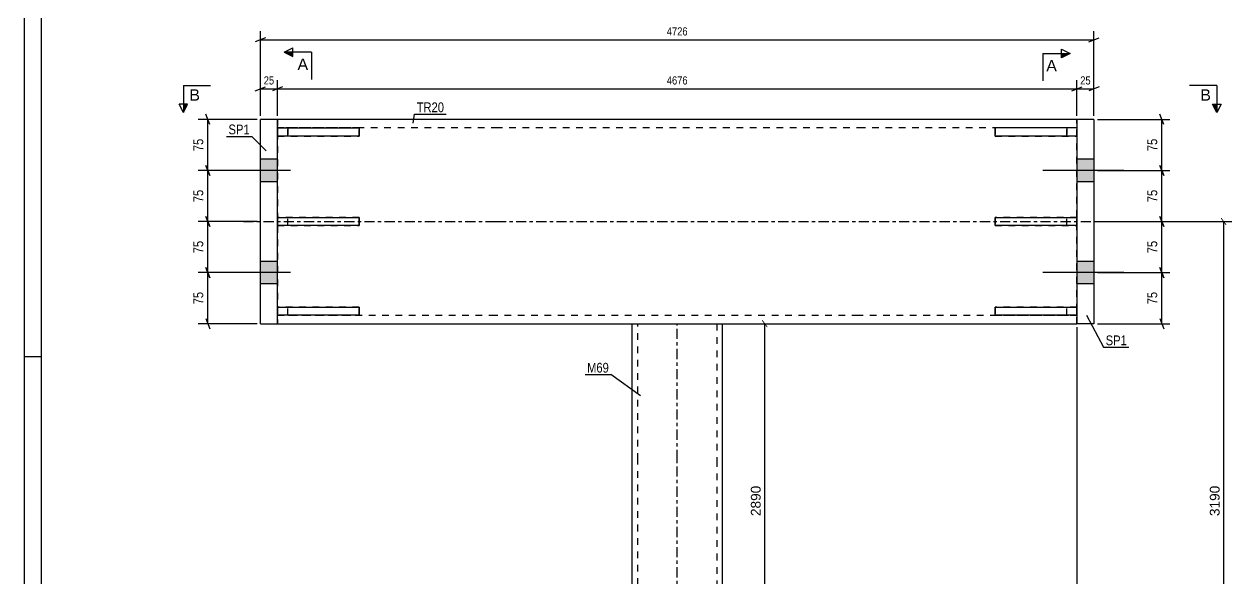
# Model space of a CAD drawing. Header units: millimetres. Extents: x 0 to 841, y 0 to 594.
# Drawn here: x 0 to 354.4, y 233.1 to 395.7 of the extents above; entities that cross this region are included whole.
import ezdxf

# ---------------------------------------------------------------- set-up
doc = ezdxf.new("R2010")
doc.units = ezdxf.units.MM
doc.linetypes.add('DXK_LINE_DOT2', pattern=[3.9198, 1.9599, -1.9599])
doc.linetypes.add('DXK_LINE_DOT3', pattern=[5.9187, 2.979, -0.9799, 0.9799, -0.9799])
doc.styles.add('Arial', font='ARIAL.TTF', dxfattribs={"height": 0.2})
doc.styles.add('Arial Narrow', font='ARIALN.TTF', dxfattribs={"height": 0.2})

# ---------------------------------------------------------------- blocks, each defined once
blk = doc.blocks.new('Unknown-389627297-1160')
at = {"color": 5, "linetype": 'Continuous'}
for p, q in [((0, 594), (0, 0)), ((5, 589), (5, 5)), ((5, 298), (0, 298))]:
    blk.add_line(p, q, dxfattribs=at)
blk = doc.blocks.new('Part-389627297-1758 - 1744')
at = {"color": 7, "linetype": 'DXK_LINE_DOT2'}
for p, q in [((98.34, 312.6), (74.34, 312.6)), ((74.34, 312.6), (74.34, 310.2)), ((77.34, 310.2), (77.34, 312.6)), ((98.34, 310.2), (98.34, 312.6)), ((74.34, 310.2), (98.34, 310.2))]:
    blk.add_line(p, q, dxfattribs=at)
blk = doc.blocks.new('Part-389627297-1750 - 1744')
at = {"color": 2, "linetype": 'Continuous'}
for p, q in [((74.34, 365.2), (98.34, 365.2)), ((74.34, 365.2), (74.34, 362.8)), ((98.34, 365.2), (98.34, 362.8)), ((98.34, 362.8), (74.34, 362.8))]:
    blk.add_line(p, q, dxfattribs=at)
at = {"color": 7, "linetype": 'DXK_LINE_DOT2'}
blk.add_line((77.34, 362.8), (77.34, 365.2), dxfattribs=at)
blk = doc.blocks.new('Part-389627297-1763 - 1744')
at = {"color": 2, "linetype": 'Continuous'}
for p, q in [((138.34, 367.7), (74.33, 367.7)), ((244.84, 367.7), (138.44, 367.7)), ((308.94, 367.7), (244.94, 367.7)), ((74.33, 307.7), (138.34, 307.7)), ((138.44, 307.7), (244.84, 307.7)), ((244.94, 307.7), (308.94, 307.7))]:
    blk.add_line(p, q, dxfattribs=at)
at = {"color": 7, "linetype": 'DXK_LINE_DOT2'}
for p, q in [((74.33, 367.7), (74.33, 307.7)), ((74.33, 365.3), (138.34, 365.3)), ((138.44, 365.3), (244.84, 365.3)), ((244.94, 365.3), (308.94, 365.3)), ((308.94, 307.7), (308.94, 367.7)), ((138.34, 310.1), (74.33, 310.1)), ((244.84, 310.1), (138.44, 310.1)), ((308.94, 310.1), (244.94, 310.1))]:
    blk.add_line(p, q, dxfattribs=at)
at = {"color": 7, "linetype": 'DXK_LINE_DOT3'}
for p, q in [((64.33, 337.7), (138.34, 337.7)), ((138.44, 337.7), (244.84, 337.7)), ((244.94, 337.7), (318.94, 337.7))]:
    blk.add_line(p, q, dxfattribs=at)
blk = doc.blocks.new('Part-389627297-1820 - 1744')
at = {"color": 2, "linetype": 'Continuous'}
for p, q in [((308.94, 365.2), (284.94, 365.2)), ((284.94, 362.8), (284.94, 365.2)), ((308.94, 365.2), (308.94, 362.8)), ((308.94, 362.8), (284.94, 362.8))]:
    blk.add_line(p, q, dxfattribs=at)
at = {"color": 7, "linetype": 'DXK_LINE_DOT2'}
blk.add_line((305.94, 362.8), (305.94, 365.2), dxfattribs=at)
blk = doc.blocks.new('Part-389627297-1755 - 1744')
at = {"color": 2, "linetype": 'Continuous'}
for p, q in [((74.34, 310.2), (74.34, 312.6)), ((74.34, 312.6), (98.34, 312.6)), ((98.34, 312.6), (98.34, 310.2)), ((98.34, 310.2), (74.34, 310.2))]:
    blk.add_line(p, q, dxfattribs=at)
at = {"color": 7, "linetype": 'DXK_LINE_DOT2'}
blk.add_line((77.34, 310.2), (77.34, 312.6), dxfattribs=at)
blk = doc.blocks.new('Part-389627297-1756 - 1744')
at = {"color": 7, "linetype": 'DXK_LINE_DOT2'}
for p, q in [((98.34, 338.9), (74.34, 338.9)), ((74.34, 338.9), (74.34, 336.5)), ((77.34, 336.5), (77.34, 338.9)), ((98.34, 336.5), (98.34, 338.9)), ((74.34, 336.5), (98.34, 336.5))]:
    blk.add_line(p, q, dxfattribs=at)
blk = doc.blocks.new('Part-389627297-1757 - 1744')
at = {"color": 7, "linetype": 'DXK_LINE_DOT2'}
for p, q in [((98.34, 365.2), (74.34, 365.2)), ((74.34, 365.2), (74.34, 362.8)), ((77.34, 365.2), (77.34, 362.8)), ((98.34, 362.8), (98.34, 365.2)), ((74.34, 362.8), (98.34, 362.8))]:
    blk.add_line(p, q, dxfattribs=at)
blk = doc.blocks.new('Part-389627297-1808 - 1744')
at = {"color": 7, "linetype": 'DXK_LINE_DOT2'}
for p, q in [((308.94, 312.6), (284.94, 312.6)), ((284.94, 312.6), (284.94, 310.2)), ((305.94, 310.2), (305.94, 312.6)), ((308.94, 310.2), (308.94, 312.6)), ((284.94, 310.2), (308.94, 310.2))]:
    blk.add_line(p, q, dxfattribs=at)
blk = doc.blocks.new('Bolt-389627297-1780 - 1744')
at = {"linetype": 'Continuous'}
for points in [[(308.94, 356), (308.94, 349.4), (313.94, 349.4), (313.94, 356)], [(308.94, 356), (308.94, 349.4), (313.94, 349.4), (313.94, 356)], [(308.94, 326), (308.94, 319.4), (313.94, 319.4), (313.94, 326)], [(308.94, 326), (308.94, 319.4), (313.94, 319.4), (313.94, 326)]]:
    blk.add_hatch(color=1, dxfattribs=at).paths.add_polyline_path(points)
at = {"color": 1, "linetype": 'Continuous'}
for p, q in [((313.94, 356), (308.94, 356)), ((313.94, 356), (308.94, 356)), ((322.74, 352.7), (298.94, 352.7)), ((322.74, 352.7), (298.94, 352.7)), ((313.94, 349.4), (308.94, 349.4)), ((313.94, 349.4), (308.94, 349.4)), ((322.74, 322.7), (298.94, 322.7)), ((322.74, 322.7), (298.94, 322.7)), ((313.94, 326), (308.94, 326)), ((313.94, 326), (308.94, 326)), ((313.94, 319.4), (308.94, 319.4)), ((313.94, 319.4), (308.94, 319.4))]:
    blk.add_line(p, q, dxfattribs=at)
blk = doc.blocks.new('Bolt-389627297-1782 - 1744')
at = {"linetype": 'Continuous'}
for points in [[(69.33, 356), (69.33, 349.4), (74.33, 349.4), (74.33, 356)], [(69.33, 356), (69.33, 349.4), (74.33, 349.4), (74.33, 356)], [(69.33, 326), (69.33, 319.4), (74.33, 319.4), (74.33, 326)], [(69.33, 326), (69.33, 319.4), (74.33, 319.4), (74.33, 326)]]:
    blk.add_hatch(color=1, dxfattribs=at).paths.add_polyline_path(points)
at = {"color": 1, "linetype": 'Continuous'}
for p, q in [((74.33, 356), (69.33, 356)), ((74.33, 356), (69.33, 356)), ((78.13, 352.7), (54.33, 352.7)), ((78.13, 352.7), (54.33, 352.7)), ((74.33, 349.4), (69.33, 349.4)), ((74.33, 349.4), (69.33, 349.4)), ((78.13, 322.7), (54.33, 322.7)), ((78.13, 322.7), (54.33, 322.7)), ((74.33, 326), (69.33, 326)), ((74.33, 326), (69.33, 326)), ((74.33, 319.4), (69.33, 319.4)), ((74.33, 319.4), (69.33, 319.4))]:
    blk.add_line(p, q, dxfattribs=at)
blk = doc.blocks.new('Part-389627297-1930 - 1744')
at = {"color": 2, "linetype": 'Continuous'}
for p, q in [((178.44, 267.7), (178.44, 307.7)), ((204.84, 307.7), (204.84, 267.7)), ((178.44, 203.6), (178.44, 267.6)), ((204.84, 267.6), (204.84, 203.6))]:
    blk.add_line(p, q, dxfattribs=at)
at = {"color": 7, "linetype": 'DXK_LINE_DOT2'}
for p, q in [((178.44, 307.7), (204.84, 307.7)), ((180.04, 267.7), (180.04, 307.7)), ((203.24, 307.7), (203.24, 267.7)), ((180.04, 203.6), (180.04, 267.6)), ((203.24, 267.6), (203.24, 203.6)), ((204.84, 203.6), (178.44, 203.6))]:
    blk.add_line(p, q, dxfattribs=at)
at = {"color": 7, "linetype": 'DXK_LINE_DOT3'}
for p, q in [((191.64, 267.7), (191.64, 307.7)), ((191.64, 203.6), (191.64, 267.6))]:
    blk.add_line(p, q, dxfattribs=at)
blk = doc.blocks.new('Part-389627297-1807 - 1744')
at = {"color": 2, "linetype": 'Continuous'}
for p, q in [((74.34, 338.9), (98.34, 338.9)), ((74.34, 338.9), (74.34, 336.5)), ((98.34, 338.9), (98.34, 336.5)), ((98.34, 336.5), (74.34, 336.5))]:
    blk.add_line(p, q, dxfattribs=at)
at = {"color": 7, "linetype": 'DXK_LINE_DOT2'}
blk.add_line((77.34, 336.5), (77.34, 338.9), dxfattribs=at)
blk = doc.blocks.new('Part-389627297-1809 - 1744')
at = {"color": 7, "linetype": 'DXK_LINE_DOT2'}
for p, q in [((308.94, 365.2), (284.94, 365.2)), ((284.94, 365.2), (284.94, 362.8)), ((305.94, 365.2), (305.94, 362.8)), ((308.94, 362.8), (308.94, 365.2)), ((284.94, 362.8), (308.94, 362.8))]:
    blk.add_line(p, q, dxfattribs=at)
blk = doc.blocks.new('Part-389627297-1810 - 1744')
at = {"color": 7, "linetype": 'DXK_LINE_DOT2'}
for p, q in [((308.94, 338.9), (284.94, 338.9)), ((284.94, 338.9), (284.94, 336.5)), ((305.94, 336.5), (305.94, 338.9)), ((308.94, 336.5), (308.94, 338.9)), ((284.94, 336.5), (308.94, 336.5))]:
    blk.add_line(p, q, dxfattribs=at)
blk = doc.blocks.new('Part-389627297-1815 - 1744')
at = {"color": 2, "linetype": 'Continuous'}
for p, q in [((284.94, 312.6), (308.94, 312.6)), ((284.94, 310.2), (284.94, 312.6)), ((308.94, 312.6), (308.94, 310.2)), ((308.94, 310.2), (284.94, 310.2))]:
    blk.add_line(p, q, dxfattribs=at)
at = {"color": 7, "linetype": 'DXK_LINE_DOT2'}
blk.add_line((305.94, 310.2), (305.94, 312.6), dxfattribs=at)
blk = doc.blocks.new('Part-389627297-1825 - 1744')
at = {"color": 2, "linetype": 'Continuous'}
for p, q in [((284.94, 338.9), (308.94, 338.9)), ((284.94, 336.5), (284.94, 338.9)), ((308.94, 338.9), (308.94, 336.5)), ((308.94, 336.5), (284.94, 336.5))]:
    blk.add_line(p, q, dxfattribs=at)
at = {"color": 7, "linetype": 'DXK_LINE_DOT2'}
blk.add_line((305.94, 336.5), (305.94, 338.9), dxfattribs=at)
blk = doc.blocks.new('Part-389627297-1890 - 1744')
at = {"color": 2, "linetype": 'Continuous'}
for p, q in [((69.33, 307.7), (69.33, 367.7)), ((74.33, 367.7), (69.33, 367.7)), ((74.33, 307.7), (74.33, 367.7)), ((69.33, 307.7), (74.33, 307.7))]:
    blk.add_line(p, q, dxfattribs=at)
blk = doc.blocks.new('Part-389627297-1910 - 1744')
at = {"color": 2, "linetype": 'Continuous'}
for p, q in [((313.94, 367.7), (308.94, 367.7)), ((308.94, 367.7), (308.94, 307.7)), ((313.94, 367.7), (313.94, 307.7)), ((313.94, 307.7), (308.94, 307.7))]:
    blk.add_line(p, q, dxfattribs=at)
blk = doc.blocks.new('StraightDimension-389627297-6858 - 1744')
at = {"color": 7, "linetype": 'Continuous'}
for p, q in [((68.33, 337.7), (51.04, 337.7)), ((54.49, 336.2), (53.29, 339.2)), ((53.89, 322.7), (53.89, 337.7)), ((68.33, 322.7), (51.04, 322.7)), ((53.29, 324.2), (54.49, 321.2))]:
    blk.add_line(p, q, dxfattribs=at)
at = {"color": 0}
blk.add_wipeout([(53.14, 332.63), (48.94, 332.63), (48.94, 327.77), (53.14, 327.77)], dxfattribs=at)
at = {"color": 3, "style": 'Arial Narrow'}
blk.add_text('75', height=2.863, rotation=90.0002, dxfattribs=at).set_placement((52.54, 328.37))
blk = doc.blocks.new('StraightDimension-389627297-1994 - 1744')
at = {"color": 7, "linetype": 'Continuous'}
for p, q in [((67.83, 376.1), (70.83, 377.3)), ((69.33, 368.7), (69.33, 379.2)), ((69.33, 376.7), (74.33, 376.7)), ((75.83, 377.3), (72.83, 376.1)), ((74.33, 368.7), (74.33, 379.2))]:
    blk.add_line(p, q, dxfattribs=at)
at = {"color": 0}
blk.add_wipeout([(73.86, 377.45), (73.86, 380.95), (69.81, 380.95), (69.81, 377.45)], dxfattribs=at)
at = {"color": 3, "style": 'Arial Narrow'}
blk.add_text('25', height=2.386, dxfattribs=at).set_placement((70.31, 377.95))
blk = doc.blocks.new('StraightDimension-389627297-7134 - 1744')
at = {"color": 7, "linetype": 'Continuous'}
for p, q in [((314.94, 352.7), (336.24, 352.7)), ((334.44, 351.2), (333.24, 354.2)), ((333.84, 337.7), (333.84, 352.7)), ((314.94, 337.7), (336.24, 337.7)), ((333.24, 339.2), (334.44, 336.2))]:
    blk.add_line(p, q, dxfattribs=at)
at = {"color": 0}
blk.add_wipeout([(333.09, 347.63), (328.89, 347.63), (328.89, 342.77), (333.09, 342.77)], dxfattribs=at)
at = {"color": 3, "style": 'Arial Narrow'}
blk.add_text('75', height=2.863, rotation=90.0002, dxfattribs=at).set_placement((332.49, 343.37))
blk = doc.blocks.new('StraightDimension-389627297-1983 - 1744')
at = {"color": 7, "linetype": 'Continuous'}
for p, q in [((69.33, 368.7), (69.33, 393.6)), ((313.94, 368.7), (313.94, 393.6)), ((70.83, 391.7), (67.83, 390.5)), ((69.33, 391.1), (313.94, 391.1)), ((312.44, 390.5), (315.44, 391.7))]:
    blk.add_line(p, q, dxfattribs=at)
at = {"color": 0}
blk.add_wipeout([(195.18, 391.85), (195.18, 395.35), (188.09, 395.35), (188.09, 391.85)], dxfattribs=at)
at = {"color": 3, "style": 'Arial Narrow'}
blk.add_text('4726', height=2.386, dxfattribs=at).set_placement((188.59, 392.35))
blk = doc.blocks.new('StraightDimension-389627297-2005 - 1744')
at = {"color": 7, "linetype": 'Continuous'}
for p, q in [((75.83, 377.3), (72.83, 376.1)), ((74.33, 368.7), (74.33, 379.2)), ((74.33, 376.7), (308.94, 376.7)), ((307.44, 376.1), (310.44, 377.3)), ((308.94, 368.7), (308.94, 379.2))]:
    blk.add_line(p, q, dxfattribs=at)
at = {"color": 0}
blk.add_wipeout([(195.18, 377.45), (195.18, 380.95), (188.09, 380.95), (188.09, 377.45)], dxfattribs=at)
at = {"color": 3, "style": 'Arial Narrow'}
blk.add_text('4676', height=2.386, dxfattribs=at).set_placement((188.59, 377.95))
blk = doc.blocks.new('StraightDimension-389627297-2012 - 1744')
at = {"color": 7, "linetype": 'Continuous'}
for p, q in [((307.44, 376.1), (310.44, 377.3)), ((308.94, 368.7), (308.94, 379.2)), ((308.94, 376.7), (313.94, 376.7)), ((315.44, 377.3), (312.44, 376.1)), ((313.94, 368.7), (313.94, 379.2))]:
    blk.add_line(p, q, dxfattribs=at)
at = {"color": 0}
blk.add_wipeout([(313.46, 377.45), (313.46, 380.95), (309.41, 380.95), (309.41, 377.45)], dxfattribs=at)
at = {"color": 3, "style": 'Arial Narrow'}
blk.add_text('25', height=2.386, dxfattribs=at).set_placement((309.91, 377.95))
blk = doc.blocks.new('StraightDimension-389627297-5206 - 1744')
at = {"linetype": 'Continuous'}
for points in [[(216.5, 308.6), (216.65, 308.8), (218.15, 306.8), (218, 306.6)], [(218.15, 202.7), (218, 202.5), (216.5, 204.5), (216.65, 204.7)]]:
    blk.add_hatch(color=7, dxfattribs=at).paths.add_polyline_path(points)
at = {"color": 7, "linetype": 'Continuous'}
for p, q in [((208.47, 307.7), (219.72, 307.7)), ((217.32, 203.6), (217.32, 307.7)), ((205.84, 203.6), (219.72, 203.6))]:
    blk.add_line(p, q, dxfattribs=at)
at = {"color": 0}
blk.add_wipeout([(216.72, 260.69), (212.52, 260.69), (212.52, 250.6), (216.72, 250.6)], dxfattribs=at)
at = {"color": 3, "style": 'Arial'}
blk.add_text('2890', height=2.865, rotation=90.0002, dxfattribs=at).set_placement((216.12, 251.2))
blk = doc.blocks.new('StraightDimension-389627297-5242 - 1744')
at = {"color": 7, "linetype": 'Continuous'}
for p, q in [((308.94, 306.7), (308.94, 94.95)), ((178.44, 202.6), (178.44, 94.95)), ((179.94, 102.75), (176.94, 101.55)), ((178.44, 102.15), (308.94, 102.15)), ((307.44, 101.55), (310.44, 102.75))]:
    blk.add_line(p, q, dxfattribs=at)
at = {"color": 0}
blk.add_wipeout([(247.23, 102.9), (247.23, 106.4), (240.14, 106.4), (240.14, 102.9)], dxfattribs=at)
at = {"color": 0, "linetype": 'Continuous'}
blk.add_wipeout([(308.44, 101.55), (304.94, 101.55), (304.94, 94.45), (308.44, 94.45)], dxfattribs=at)
at = {"color": 3, "style": 'Arial Narrow'}
blk.add_text('2405', height=2.386, dxfattribs=at).set_placement((240.64, 103.4))
at = {"color": 3, "linetype": 'Continuous', "style": 'Arial Narrow'}
blk.add_text('4676', height=2.386, rotation=90.0002, dxfattribs=at).set_placement((307.94, 94.95))
blk = doc.blocks.new('StraightDimension-389627297-6856 - 1744')
at = {"color": 7, "linetype": 'Continuous'}
for p, q in [((54.49, 366.2), (53.29, 369.2)), ((68.33, 367.7), (51.04, 367.7)), ((53.89, 352.7), (53.89, 367.7)), ((68.33, 352.7), (51.04, 352.7)), ((53.29, 354.2), (54.49, 351.2))]:
    blk.add_line(p, q, dxfattribs=at)
at = {"color": 0}
blk.add_wipeout([(53.14, 362.63), (48.94, 362.63), (48.94, 357.77), (53.14, 357.77)], dxfattribs=at)
at = {"color": 3, "style": 'Arial Narrow'}
blk.add_text('75', height=2.863, rotation=90.0002, dxfattribs=at).set_placement((52.54, 358.37))
blk = doc.blocks.new('StraightDimension-389627297-6857 - 1744')
at = {"color": 7, "linetype": 'Continuous'}
for p, q in [((68.33, 352.7), (51.04, 352.7)), ((54.49, 351.2), (53.29, 354.2)), ((53.89, 337.7), (53.89, 352.7)), ((68.33, 337.7), (51.04, 337.7)), ((53.29, 339.2), (54.49, 336.2))]:
    blk.add_line(p, q, dxfattribs=at)
at = {"color": 0}
blk.add_wipeout([(53.14, 347.63), (48.94, 347.63), (48.94, 342.77), (53.14, 342.77)], dxfattribs=at)
at = {"color": 3, "style": 'Arial Narrow'}
blk.add_text('75', height=2.863, rotation=90.0002, dxfattribs=at).set_placement((52.54, 343.37))
blk = doc.blocks.new('StraightDimension-389627297-6859 - 1744')
at = {"color": 7, "linetype": 'Continuous'}
for p, q in [((68.33, 322.7), (51.04, 322.7)), ((54.49, 321.2), (53.29, 324.2)), ((53.89, 307.7), (53.89, 322.7)), ((53.29, 309.2), (54.49, 306.2)), ((68.33, 307.7), (51.04, 307.7))]:
    blk.add_line(p, q, dxfattribs=at)
at = {"color": 0}
blk.add_wipeout([(53.14, 317.63), (48.94, 317.63), (48.94, 312.77), (53.14, 312.77)], dxfattribs=at)
at = {"color": 3, "style": 'Arial Narrow'}
blk.add_text('75', height=2.863, rotation=90.0002, dxfattribs=at).set_placement((52.54, 313.37))
blk = doc.blocks.new('StraightDimension-389627297-7133 - 1744')
at = {"color": 7, "linetype": 'Continuous'}
for p, q in [((334.44, 366.2), (333.24, 369.2)), ((314.94, 367.7), (336.24, 367.7)), ((333.84, 352.7), (333.84, 367.7)), ((314.94, 352.7), (336.24, 352.7)), ((333.24, 354.2), (334.44, 351.2))]:
    blk.add_line(p, q, dxfattribs=at)
at = {"color": 0}
blk.add_wipeout([(333.09, 362.63), (328.89, 362.63), (328.89, 357.77), (333.09, 357.77)], dxfattribs=at)
at = {"color": 3, "style": 'Arial Narrow'}
blk.add_text('75', height=2.863, rotation=90.0002, dxfattribs=at).set_placement((332.49, 358.37))
blk = doc.blocks.new('StraightDimension-389627297-7135 - 1744')
at = {"color": 7, "linetype": 'Continuous'}
for p, q in [((314.94, 337.7), (336.24, 337.7)), ((334.44, 336.2), (333.24, 339.2)), ((333.84, 322.7), (333.84, 337.7)), ((314.94, 322.7), (336.24, 322.7)), ((333.24, 324.2), (334.44, 321.2))]:
    blk.add_line(p, q, dxfattribs=at)
at = {"color": 0}
blk.add_wipeout([(333.09, 332.63), (328.89, 332.63), (328.89, 327.77), (333.09, 327.77)], dxfattribs=at)
at = {"color": 3, "style": 'Arial Narrow'}
blk.add_text('75', height=2.863, rotation=90.0002, dxfattribs=at).set_placement((332.49, 328.37))
blk = doc.blocks.new('StraightDimension-389627297-7136 - 1744')
at = {"color": 7, "linetype": 'Continuous'}
for p, q in [((314.94, 322.7), (336.24, 322.7)), ((334.44, 321.2), (333.24, 324.2)), ((333.84, 307.7), (333.84, 322.7)), ((333.24, 309.2), (334.44, 306.2)), ((314.94, 307.7), (336.24, 307.7))]:
    blk.add_line(p, q, dxfattribs=at)
at = {"color": 0}
blk.add_wipeout([(333.09, 317.63), (328.89, 317.63), (328.89, 312.77), (333.09, 312.77)], dxfattribs=at)
at = {"color": 3, "style": 'Arial Narrow'}
blk.add_text('75', height=2.863, rotation=90.0002, dxfattribs=at).set_placement((332.49, 313.37))
blk = doc.blocks.new('StraightDimension-389627297-7757 - 1744')
at = {"linetype": 'Continuous'}
for points in [[(351.17, 338.6), (351.32, 338.8), (352.82, 336.8), (352.67, 336.6)], [(352.82, 172.7), (352.67, 172.5), (351.17, 174.5), (351.32, 174.7)]]:
    blk.add_hatch(color=7, dxfattribs=at).paths.add_polyline_path(points)
at = {"color": 7, "linetype": 'Continuous'}
for p, q in [((314.94, 337.7), (354.4, 337.7)), ((352, 173.6), (352, 337.7)), ((309.94, 173.6), (354.4, 173.6))]:
    blk.add_line(p, q, dxfattribs=at)
at = {"color": 0}
blk.add_wipeout([(351.4, 260.69), (347.2, 260.69), (347.2, 250.6), (351.4, 250.6)], dxfattribs=at)
at = {"color": 3, "style": 'Arial'}
blk.add_text('3190', height=2.865, rotation=90.0002, dxfattribs=at).set_placement((350.8, 251.2))
blk = doc.blocks.new('SectionMark-389627297-7515 - 1744')
at = {"color": 0, "linetype": 'Continuous'}
for points in [[(51.6, 373.2), (51.6, 376.7), (48.48, 376.7), (48.48, 373.2)], [(348.26, 373.2), (348.26, 376.7), (345.15, 376.7), (345.15, 373.2)]]:
    blk.add_wipeout(points, dxfattribs=at)
at = {"linetype": 'Continuous'}
for points in [[(46.73, 372.2), (47.98, 372.2), (46.73, 369.7)], [(348.76, 372.2), (350.01, 372.2), (350.01, 369.7)]]:
    blk.add_hatch(color=6, dxfattribs=at).paths.add_polyline_path(points)
at = {"color": 6, "linetype": 'Continuous'}
for p, q in [((46.73, 377.7), (54.73, 377.7)), ((46.73, 377.7), (46.73, 369.7)), ((350.01, 377.7), (342.01, 377.7)), ((350.01, 377.7), (350.01, 369.7)), ((46.73, 369.7), (45.48, 372.2)), ((47.98, 372.2), (45.48, 372.2)), ((46.73, 369.7), (47.98, 372.2)), ((348.76, 372.2), (351.26, 372.2)), ((350.01, 369.7), (348.76, 372.2)), ((351.26, 372.2), (350.01, 369.7))]:
    blk.add_line(p, q, dxfattribs=at)
at = {"color": 3, "linetype": 'Continuous', "style": 'Arial'}
for p in [(48.48, 373.2), (345.15, 373.2)]:
    blk.add_text('B', height=3.34, dxfattribs=at).set_placement(p)
blk = doc.blocks.new('Mark-389627297-1759 - 1744')
at = {"color": 0}
blk.add_wipeout([(123.22, 369.82), (123.22, 372.82), (115.18, 372.82), (115.18, 369.82)], dxfattribs=at)
blk.add_wipeout([(123.22, 369.82), (123.22, 372.82), (115.18, 372.82), (115.18, 369.82)], dxfattribs=at)
at = {"color": 30, "linetype": 'Continuous'}
for p, q in [((114.2, 366.59), (114.58, 369.22)), ((114.58, 369.22), (123.82, 369.22))]:
    blk.add_line(p, q, dxfattribs=at)
at = {"color": 3, "style": 'Arial Narrow'}
blk.add_text('TR20', height=2.863, dxfattribs=at).set_placement((115.18, 369.82))
blk = doc.blocks.new('SectionMark-389627297-4982 - 1744')
at = {"color": 0, "linetype": 'Continuous'}
for points in [[(83.33, 382.21), (83.33, 385.71), (80.22, 385.71), (80.22, 382.21)], [(83.33, 114.5), (83.33, 118), (80.22, 118), (80.22, 114.5)]]:
    blk.add_wipeout(points, dxfattribs=at)
at = {"linetype": 'Continuous'}
for points in [[(78.83, 387.46), (78.83, 386.21), (76.33, 387.46)], [(78.83, 114), (78.83, 112.75), (76.33, 112.75)]]:
    blk.add_hatch(color=6, dxfattribs=at).paths.add_polyline_path(points)
at = {"color": 6, "linetype": 'Continuous'}
for p, q in [((76.33, 387.46), (78.83, 388.71)), ((84.33, 387.46), (76.33, 387.46)), ((76.33, 387.46), (78.83, 386.21)), ((78.83, 386.21), (78.83, 388.71)), ((84.33, 387.46), (84.33, 379.46)), ((84.33, 112.75), (84.33, 120.75)), ((76.33, 112.75), (78.83, 114)), ((78.83, 114), (78.83, 111.5)), ((84.33, 112.75), (76.33, 112.75)), ((78.83, 111.5), (76.33, 112.75))]:
    blk.add_line(p, q, dxfattribs=at)
at = {"color": 3, "linetype": 'Continuous', "style": 'Arial'}
for p in [(80.22, 382.21), (80.22, 114.5)]:
    blk.add_text('A', height=3.34, dxfattribs=at).set_placement(p)
blk = doc.blocks.new('Mark-389627297-1886 - 1744')
at = {"color": 0}
blk.add_wipeout([(66.17, 363.32), (66.17, 366.32), (59.96, 366.32), (59.96, 363.32)], dxfattribs=at)
blk.add_wipeout([(66.17, 363.32), (66.17, 366.32), (59.96, 366.32), (59.96, 363.32)], dxfattribs=at)
at = {"color": 30, "linetype": 'Continuous'}
for p in [(59.36, 362.72), (71.01, 358.48)]:
    blk.add_line(p, (66.77, 362.72), dxfattribs=at)
at = {"color": 3, "style": 'Arial Narrow'}
blk.add_text('SP1', height=2.863, dxfattribs=at).set_placement((59.96, 363.32))
blk = doc.blocks.new('Mark-389627297-1906 - 1744')
at = {"color": 0}
blk.add_wipeout([(323.58, 301.38), (323.58, 304.38), (317.37, 304.38), (317.37, 301.38)], dxfattribs=at)
blk.add_wipeout([(323.58, 301.38), (323.58, 304.38), (317.37, 304.38), (317.37, 301.38)], dxfattribs=at)
at = {"color": 30, "linetype": 'Continuous'}
for p, q in [((311.73, 310.24), (316.77, 300.78)), ((316.77, 300.78), (324.18, 300.78))]:
    blk.add_line(p, q, dxfattribs=at)
at = {"color": 3, "style": 'Arial Narrow'}
blk.add_text('SP1', height=2.863, dxfattribs=at).set_placement((317.37, 301.38))
blk = doc.blocks.new('Mark-389627297-1926 - 1744')
at = {"color": 0}
blk.add_wipeout([(171.59, 293.34), (171.59, 296.34), (165.19, 296.34), (165.19, 293.34)], dxfattribs=at)
blk.add_wipeout([(171.59, 293.34), (171.59, 296.34), (165.19, 296.34), (165.19, 293.34)], dxfattribs=at)
at = {"color": 30, "linetype": 'Continuous'}
for p in [(164.59, 292.74), (180.86, 286.56)]:
    blk.add_line(p, (172.19, 292.74), dxfattribs=at)
at = {"color": 3, "style": 'Arial Narrow'}
blk.add_text('M69', height=2.863, dxfattribs=at).set_placement((165.19, 293.34))
blk = doc.blocks.new('SectionMark-389627297-2206 - 1744')
at = {"color": 0, "linetype": 'Continuous'}
for points in [[(303.05, 381.8), (303.05, 385.3), (299.94, 385.3), (299.94, 381.8)], [(303.05, 113.27), (303.05, 116.77), (299.94, 116.77), (299.94, 113.27)]]:
    blk.add_wipeout(points, dxfattribs=at)
at = {"linetype": 'Continuous'}
for points in [[(304.44, 385.8), (304.44, 387.05), (306.94, 387.05)], [(304.44, 111.52), (304.44, 112.77), (306.94, 111.52)]]:
    blk.add_hatch(color=6, dxfattribs=at).paths.add_polyline_path(points)
at = {"color": 6, "linetype": 'Continuous'}
for p, q in [((298.94, 387.05), (298.94, 379.05)), ((298.94, 387.05), (306.94, 387.05)), ((304.44, 385.8), (304.44, 388.3)), ((304.44, 388.3), (306.94, 387.05)), ((306.94, 387.05), (304.44, 385.8)), ((298.94, 111.52), (298.94, 119.52)), ((298.94, 111.52), (306.94, 111.52)), ((306.94, 111.52), (304.44, 112.77)), ((304.44, 112.77), (304.44, 110.27)), ((306.94, 111.52), (304.44, 110.27))]:
    blk.add_line(p, q, dxfattribs=at)
at = {"color": 3, "linetype": 'Continuous', "style": 'Arial'}
for p in [(299.94, 381.8), (299.94, 113.27)]:
    blk.add_text('A', height=3.34, dxfattribs=at).set_placement(p)

msp = doc.modelspace()

# ---------------------------------------------------------------- block references
for name in ['Unknown-389627297-1160', 'Part-389627297-1763 - 1744', 'Part-389627297-1890 - 1744', 'Part-389627297-1750 - 1744', 'Part-389627297-1757 - 1744', 'Part-389627297-1820 - 1744', 'Part-389627297-1809 - 1744', 'Part-389627297-1910 - 1744', 'Bolt-389627297-1782 - 1744', 'Bolt-389627297-1780 - 1744', 'Part-389627297-1756 - 1744', 'Part-389627297-1807 - 1744', 'Part-389627297-1810 - 1744', 'Part-389627297-1825 - 1744', 'Part-389627297-1758 - 1744', 'Part-389627297-1755 - 1744', 'Part-389627297-1808 - 1744', 'Part-389627297-1815 - 1744', 'Part-389627297-1930 - 1744']:
    msp.add_blockref(name, (0, 0))

# ---------------------------------------------------------------- next in the draw order: block references
for name in ['StraightDimension-389627297-1994 - 1744', 'StraightDimension-389627297-7134 - 1744', 'StraightDimension-389627297-6858 - 1744', 'StraightDimension-389627297-5206 - 1744']:
    msp.add_blockref(name, (0, 0))

# ---------------------------------------------------------------- next in the draw order: block references
for name in ['StraightDimension-389627297-1983 - 1744', 'StraightDimension-389627297-7135 - 1744', 'StraightDimension-389627297-6859 - 1744', 'StraightDimension-389627297-5242 - 1744']:
    msp.add_blockref(name, (0, 0))

# ---------------------------------------------------------------- next in the draw order: block references
for name in ['StraightDimension-389627297-2005 - 1744', 'StraightDimension-389627297-6856 - 1744', 'StraightDimension-389627297-7136 - 1744', 'Mark-389627297-1926 - 1744']:
    msp.add_blockref(name, (0, 0))

# ---------------------------------------------------------------- next in the draw order: block references
for name in ['StraightDimension-389627297-2012 - 1744', 'Mark-389627297-1886 - 1744', 'StraightDimension-389627297-6857 - 1744', 'StraightDimension-389627297-7757 - 1744']:
    msp.add_blockref(name, (0, 0))

# ---------------------------------------------------------------- next in the draw order: block references
for name in ['StraightDimension-389627297-7133 - 1744', 'Mark-389627297-1906 - 1744']:
    msp.add_blockref(name, (0, 0))

# ---------------------------------------------------------------- next in the draw order: block references
msp.add_blockref('SectionMark-389627297-7515 - 1744', (0, 0))

# ---------------------------------------------------------------- next in the draw order: block references
for name in ['SectionMark-389627297-4982 - 1744', 'SectionMark-389627297-2206 - 1744', 'Mark-389627297-1759 - 1744']:
    msp.add_blockref(name, (0, 0))

doc.saveas('drawing.dxf')
